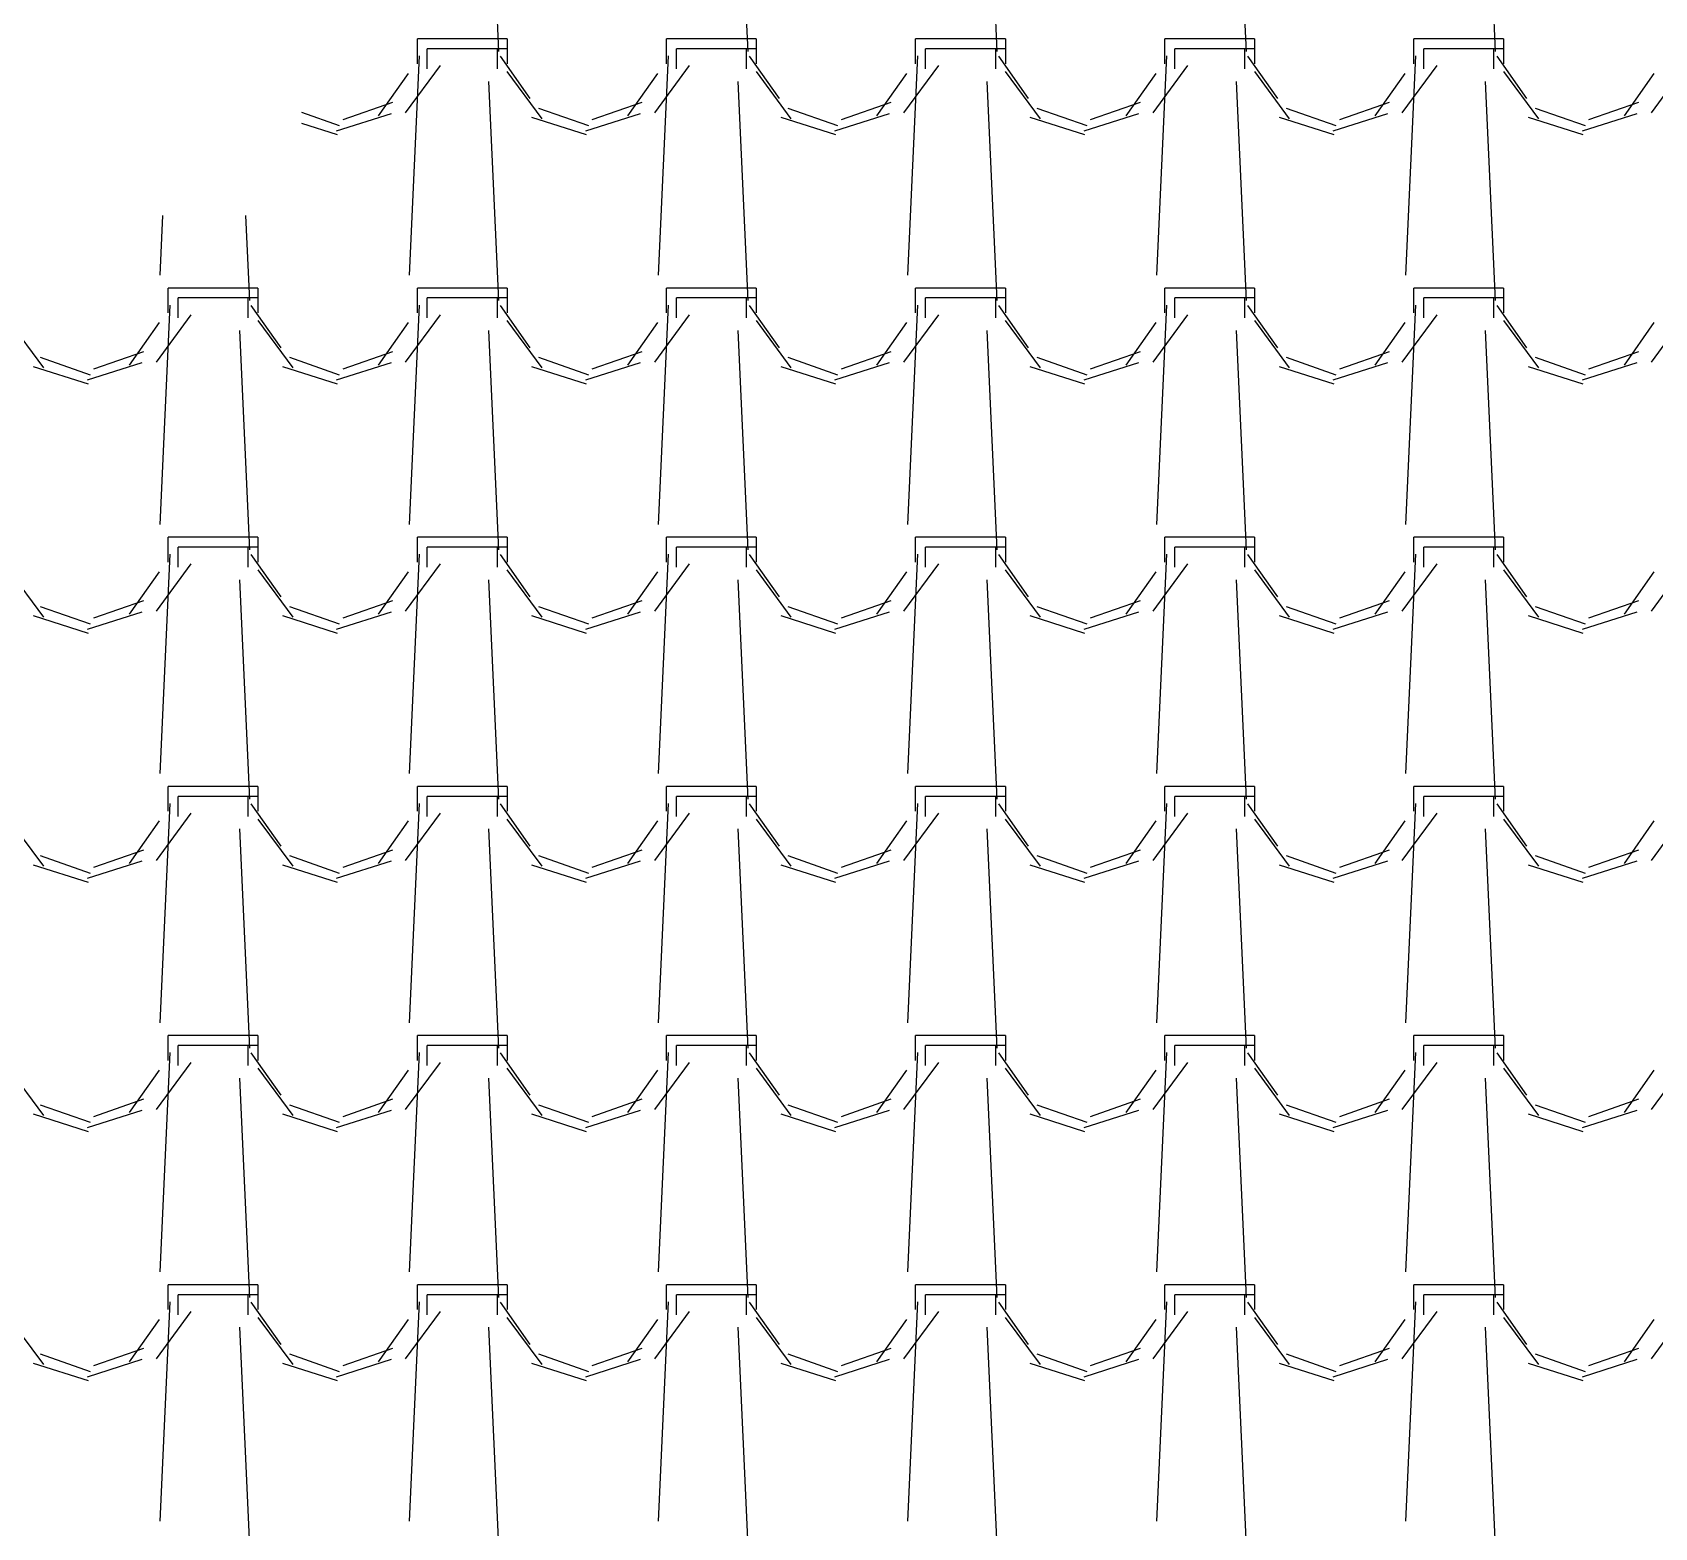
# Model space of a CAD drawing. Header units: millimetres. Extents: x 3923 to 4007, y 744 to 863.
# Drawn here: x 3933.809 to 3935.45, y 844.288 to 845.8 of the extents above; entities that cross this region are included whole.
import ezdxf

# ---------------------------------------------------------------- set-up
doc = ezdxf.new("R2010")
doc.units = ezdxf.units.MM
doc.layers.add('-HIDRO', color=8, linetype='Continuous')

msp = doc.modelspace()

# ---------------------------------------------------------------- linework, layer by layer
at = {"layer": '-HIDRO', "linetype": 'Continuous'}
for p, q in [((3934.2703, 846.0026), (3934.2804, 845.7808)), ((3934.5223, 846.0026), (3934.5324, 845.7808)), ((3934.7743, 846.0026), (3934.7844, 845.7808)), ((3935.0263, 846.0026), (3935.0364, 845.7808)), ((3935.2783, 846.0026), (3935.2884, 845.7808)), ((3934.2788, 845.7936), (3934.1982, 845.7936)), ((3934.1982, 845.7684), (3934.1982, 845.7936)), ((3934.2889, 845.7936), (3934.2788, 845.7936)), ((3934.2889, 845.7936), (3934.2889, 845.7684)), ((3934.5308, 845.7936), (3934.4502, 845.7936)), ((3934.4502, 845.7684), (3934.4502, 845.7936)), ((3934.5409, 845.7936), (3934.5308, 845.7936)), ((3934.5409, 845.7936), (3934.5409, 845.7684)), ((3934.7828, 845.7936), (3934.7022, 845.7936)), ((3934.7022, 845.7684), (3934.7022, 845.7936)), ((3934.7929, 845.7936), (3934.7828, 845.7936)), ((3934.7929, 845.7936), (3934.7929, 845.7684)), ((3935.0348, 845.7936), (3934.9542, 845.7936)), ((3934.9542, 845.7684), (3934.9542, 845.7936)), ((3935.0449, 845.7936), (3935.0348, 845.7936)), ((3935.0449, 845.7936), (3935.0449, 845.7684)), ((3935.2868, 845.7936), (3935.2062, 845.7936)), ((3935.2062, 845.7684), (3935.2062, 845.7936)), ((3935.2969, 845.7936), (3935.2868, 845.7936)), ((3935.2969, 845.7936), (3935.2969, 845.7684)), ((3934.1999, 845.7763), (3934.1898, 845.5545)), ((3934.2788, 845.7835), (3934.2082, 845.7835)), ((3934.2082, 845.7633), (3934.2082, 845.7835)), ((3934.2788, 845.7835), (3934.2788, 845.7633)), ((3934.2889, 845.7835), (3934.2788, 845.7835)), ((3934.2819, 845.776), (3934.3121, 845.7332)), ((3934.4519, 845.7763), (3934.4418, 845.5545)), ((3934.5308, 845.7835), (3934.4602, 845.7835)), ((3934.4602, 845.7633), (3934.4602, 845.7835)), ((3934.5308, 845.7835), (3934.5308, 845.7633)), ((3934.5409, 845.7835), (3934.5308, 845.7835)), ((3934.5339, 845.776), (3934.5641, 845.7332)), ((3934.7039, 845.7763), (3934.6938, 845.5545)), ((3934.7828, 845.7835), (3934.7122, 845.7835)), ((3934.7122, 845.7633), (3934.7122, 845.7835)), ((3934.7828, 845.7835), (3934.7828, 845.7633)), ((3934.7929, 845.7835), (3934.7828, 845.7835)), ((3934.7859, 845.776), (3934.8161, 845.7332)), ((3934.9559, 845.7763), (3934.9458, 845.5545)), ((3935.0348, 845.7835), (3934.9642, 845.7835)), ((3934.9642, 845.7633), (3934.9642, 845.7835)), ((3935.0348, 845.7835), (3935.0348, 845.7633)), ((3935.0449, 845.7835), (3935.0348, 845.7835)), ((3935.0379, 845.776), (3935.0681, 845.7332)), ((3935.2079, 845.7763), (3935.1978, 845.5545)), ((3935.2868, 845.7835), (3935.2162, 845.7835)), ((3935.2162, 845.7633), (3935.2162, 845.7835)), ((3935.2868, 845.7835), (3935.2868, 845.7633)), ((3935.2969, 845.7835), (3935.2868, 845.7835)), ((3935.2899, 845.776), (3935.3201, 845.7332)), ((3934.159, 845.7157), (3934.1893, 845.7586)), ((3934.1863, 845.7187), (3934.2216, 845.7665)), ((3934.2888, 845.7606), (3934.3241, 845.7128)), ((3934.411, 845.7157), (3934.4413, 845.7586)), ((3934.4383, 845.7187), (3934.4736, 845.7665)), ((3934.5408, 845.7606), (3934.5761, 845.7128)), ((3934.663, 845.7157), (3934.6933, 845.7586)), ((3934.6903, 845.7187), (3934.7256, 845.7665)), ((3934.7928, 845.7606), (3934.8281, 845.7128)), ((3934.915, 845.7157), (3934.9453, 845.7586)), ((3934.9423, 845.7187), (3934.9776, 845.7665)), ((3935.0448, 845.7606), (3935.0801, 845.7128)), ((3935.167, 845.7157), (3935.1973, 845.7586)), ((3935.1943, 845.7187), (3935.2296, 845.7665)), ((3935.2968, 845.7606), (3935.3321, 845.7128)), ((3935.419, 845.7157), (3935.4493, 845.7586)), ((3935.4463, 845.7187), (3935.4816, 845.7665)), ((3934.2703, 845.7506), (3934.2804, 845.5288)), ((3934.5223, 845.7506), (3934.5324, 845.5288)), ((3934.7743, 845.7506), (3934.7844, 845.5288)), ((3935.0263, 845.7506), (3935.0364, 845.5288)), ((3935.2783, 845.7506), (3935.2884, 845.5288)), ((3934.1231, 845.7119), (3934.1735, 845.7295)), ((3934.3208, 845.7236), (3934.3712, 845.7059)), ((3934.3751, 845.7119), (3934.4255, 845.7295)), ((3934.5728, 845.7236), (3934.6232, 845.7059)), ((3934.6271, 845.7119), (3934.6775, 845.7295)), ((3934.8248, 845.7236), (3934.8752, 845.7059)), ((3934.8791, 845.7119), (3934.9295, 845.7295)), ((3935.0768, 845.7236), (3935.1272, 845.7059)), ((3935.1311, 845.7119), (3935.1815, 845.7295)), ((3935.3288, 845.7236), (3935.3792, 845.7059)), ((3935.3831, 845.7119), (3935.4335, 845.7295)), ((3934.0809, 845.7082), (3934.1171, 845.6967)), ((3934.081, 845.7193), (3934.1192, 845.7059)), ((3934.1165, 845.7006), (3934.1719, 845.7182)), ((3934.3137, 845.7143), (3934.3691, 845.6967)), ((3934.3685, 845.7006), (3934.4239, 845.7182)), ((3934.5657, 845.7143), (3934.6211, 845.6967)), ((3934.6205, 845.7006), (3934.6759, 845.7182)), ((3934.8177, 845.7143), (3934.8731, 845.6967)), ((3934.8725, 845.7006), (3934.9279, 845.7182)), ((3935.0697, 845.7143), (3935.1251, 845.6967)), ((3935.1245, 845.7006), (3935.1799, 845.7182)), ((3935.3217, 845.7143), (3935.3771, 845.6967)), ((3935.3765, 845.7006), (3935.4319, 845.7182)), ((3933.9405, 845.6149), (3933.9378, 845.5545)), ((3934.0244, 845.6149), (3934.0284, 845.5288)), ((3934.0268, 845.5416), (3933.9462, 845.5416)), ((3933.9462, 845.5164), (3933.9462, 845.5416)), ((3934.0369, 845.5416), (3934.0268, 845.5416)), ((3934.0369, 845.5416), (3934.0369, 845.5164)), ((3934.2788, 845.5416), (3934.1982, 845.5416)), ((3934.1982, 845.5164), (3934.1982, 845.5416)), ((3934.2889, 845.5416), (3934.2788, 845.5416)), ((3934.2889, 845.5416), (3934.2889, 845.5164)), ((3934.5308, 845.5416), (3934.4502, 845.5416)), ((3934.4502, 845.5164), (3934.4502, 845.5416)), ((3934.5409, 845.5416), (3934.5308, 845.5416)), ((3934.5409, 845.5416), (3934.5409, 845.5164)), ((3934.7828, 845.5416), (3934.7022, 845.5416)), ((3934.7022, 845.5164), (3934.7022, 845.5416)), ((3934.7929, 845.5416), (3934.7828, 845.5416)), ((3934.7929, 845.5416), (3934.7929, 845.5164)), ((3935.0348, 845.5416), (3934.9542, 845.5416)), ((3934.9542, 845.5164), (3934.9542, 845.5416)), ((3935.0449, 845.5416), (3935.0348, 845.5416)), ((3935.0449, 845.5416), (3935.0449, 845.5164)), ((3935.2868, 845.5416), (3935.2062, 845.5416)), ((3935.2062, 845.5164), (3935.2062, 845.5416)), ((3935.2969, 845.5416), (3935.2868, 845.5416)), ((3935.2969, 845.5416), (3935.2969, 845.5164)), ((3933.9479, 845.5243), (3933.9378, 845.3025)), ((3934.0268, 845.5315), (3933.9562, 845.5315)), ((3933.9562, 845.5113), (3933.9562, 845.5315)), ((3934.0268, 845.5315), (3934.0268, 845.5113)), ((3934.0369, 845.5315), (3934.0268, 845.5315)), ((3934.0299, 845.524), (3934.0601, 845.4812)), ((3934.1999, 845.5243), (3934.1898, 845.3025)), ((3934.2788, 845.5315), (3934.2082, 845.5315)), ((3934.2082, 845.5113), (3934.2082, 845.5315)), ((3934.2788, 845.5315), (3934.2788, 845.5113)), ((3934.2889, 845.5315), (3934.2788, 845.5315)), ((3934.2819, 845.524), (3934.3121, 845.4812)), ((3934.4519, 845.5243), (3934.4418, 845.3025)), ((3934.5308, 845.5315), (3934.4602, 845.5315)), ((3934.4602, 845.5113), (3934.4602, 845.5315)), ((3934.5308, 845.5315), (3934.5308, 845.5113)), ((3934.5409, 845.5315), (3934.5308, 845.5315)), ((3934.5339, 845.524), (3934.5641, 845.4812)), ((3934.7039, 845.5243), (3934.6938, 845.3025)), ((3934.7828, 845.5315), (3934.7122, 845.5315)), ((3934.7122, 845.5113), (3934.7122, 845.5315)), ((3934.7828, 845.5315), (3934.7828, 845.5113)), ((3934.7929, 845.5315), (3934.7828, 845.5315)), ((3934.7859, 845.524), (3934.8161, 845.4812)), ((3934.9559, 845.5243), (3934.9458, 845.3025)), ((3935.0348, 845.5315), (3934.9642, 845.5315)), ((3934.9642, 845.5113), (3934.9642, 845.5315)), ((3935.0348, 845.5315), (3935.0348, 845.5113)), ((3935.0449, 845.5315), (3935.0348, 845.5315)), ((3935.0379, 845.524), (3935.0681, 845.4812)), ((3935.2079, 845.5243), (3935.1978, 845.3025)), ((3935.2868, 845.5315), (3935.2162, 845.5315)), ((3935.2162, 845.5113), (3935.2162, 845.5315)), ((3935.2868, 845.5315), (3935.2868, 845.5113)), ((3935.2969, 845.5315), (3935.2868, 845.5315)), ((3935.2899, 845.524), (3935.3201, 845.4812)), ((3933.7848, 845.5086), (3933.8201, 845.4608)), ((3933.9343, 845.4667), (3933.9696, 845.5145)), ((3934.0368, 845.5086), (3934.0721, 845.4608)), ((3934.1863, 845.4667), (3934.2216, 845.5145)), ((3934.2888, 845.5086), (3934.3241, 845.4608)), ((3934.4383, 845.4667), (3934.4736, 845.5145)), ((3934.5408, 845.5086), (3934.5761, 845.4608)), ((3934.6903, 845.4667), (3934.7256, 845.5145)), ((3934.7928, 845.5086), (3934.8281, 845.4608)), ((3934.9423, 845.4667), (3934.9776, 845.5145)), ((3935.0448, 845.5086), (3935.0801, 845.4608)), ((3935.1943, 845.4667), (3935.2296, 845.5145)), ((3935.2968, 845.5086), (3935.3321, 845.4608)), ((3935.4463, 845.4667), (3935.4816, 845.5145)), ((3933.907, 845.4637), (3933.9373, 845.5066)), ((3934.0183, 845.4986), (3934.0284, 845.2768)), ((3934.159, 845.4637), (3934.1893, 845.5066)), ((3934.2703, 845.4986), (3934.2804, 845.2768)), ((3934.411, 845.4637), (3934.4413, 845.5066)), ((3934.5223, 845.4986), (3934.5324, 845.2768)), ((3934.663, 845.4637), (3934.6933, 845.5066)), ((3934.7743, 845.4986), (3934.7844, 845.2768)), ((3934.915, 845.4637), (3934.9453, 845.5066)), ((3935.0263, 845.4986), (3935.0364, 845.2768)), ((3935.167, 845.4637), (3935.1973, 845.5066)), ((3935.2783, 845.4986), (3935.2884, 845.2768)), ((3935.419, 845.4637), (3935.4493, 845.5066)), ((3933.8711, 845.4599), (3933.9215, 845.4775)), ((3934.1231, 845.4599), (3934.1735, 845.4775)), ((3934.3751, 845.4599), (3934.4255, 845.4775)), ((3934.6271, 845.4599), (3934.6775, 845.4775)), ((3934.8791, 845.4599), (3934.9295, 845.4775)), ((3935.1311, 845.4599), (3935.1815, 845.4775)), ((3935.3831, 845.4599), (3935.4335, 845.4775)), ((3933.8097, 845.4623), (3933.8651, 845.4447)), ((3933.8168, 845.4716), (3933.8672, 845.4539)), ((3933.8645, 845.4486), (3933.9199, 845.4662)), ((3934.0617, 845.4623), (3934.1171, 845.4447)), ((3934.0688, 845.4716), (3934.1192, 845.4539)), ((3934.1165, 845.4486), (3934.1719, 845.4662)), ((3934.3137, 845.4623), (3934.3691, 845.4447)), ((3934.3208, 845.4716), (3934.3712, 845.4539)), ((3934.3685, 845.4486), (3934.4239, 845.4662)), ((3934.5657, 845.4623), (3934.6211, 845.4447)), ((3934.5728, 845.4716), (3934.6232, 845.4539)), ((3934.6205, 845.4486), (3934.6759, 845.4662)), ((3934.8177, 845.4623), (3934.8731, 845.4447)), ((3934.8248, 845.4716), (3934.8752, 845.4539)), ((3934.8725, 845.4486), (3934.9279, 845.4662)), ((3935.0697, 845.4623), (3935.1251, 845.4447)), ((3935.0768, 845.4716), (3935.1272, 845.4539)), ((3935.1245, 845.4486), (3935.1799, 845.4662)), ((3935.3217, 845.4623), (3935.3771, 845.4447)), ((3935.3288, 845.4716), (3935.3792, 845.4539)), ((3935.3765, 845.4486), (3935.4319, 845.4662)), ((3934.0268, 845.2896), (3933.9462, 845.2896)), ((3933.9462, 845.2644), (3933.9462, 845.2896)), ((3934.0268, 845.2795), (3933.9562, 845.2795)), ((3933.9562, 845.2593), (3933.9562, 845.2795)), ((3934.0369, 845.2896), (3934.0268, 845.2896)), ((3934.0268, 845.2795), (3934.0268, 845.2593)), ((3934.0369, 845.2795), (3934.0268, 845.2795)), ((3934.0369, 845.2896), (3934.0369, 845.2644)), ((3934.2788, 845.2896), (3934.1982, 845.2896)), ((3934.1982, 845.2644), (3934.1982, 845.2896)), ((3934.2788, 845.2795), (3934.2082, 845.2795)), ((3934.2082, 845.2593), (3934.2082, 845.2795)), ((3934.2889, 845.2896), (3934.2788, 845.2896)), ((3934.2788, 845.2795), (3934.2788, 845.2593)), ((3934.2889, 845.2795), (3934.2788, 845.2795)), ((3934.2889, 845.2896), (3934.2889, 845.2644)), ((3934.5308, 845.2896), (3934.4502, 845.2896)), ((3934.4502, 845.2644), (3934.4502, 845.2896)), ((3934.5308, 845.2795), (3934.4602, 845.2795)), ((3934.4602, 845.2593), (3934.4602, 845.2795)), ((3934.5409, 845.2896), (3934.5308, 845.2896)), ((3934.5308, 845.2795), (3934.5308, 845.2593)), ((3934.5409, 845.2795), (3934.5308, 845.2795)), ((3934.5409, 845.2896), (3934.5409, 845.2644)), ((3934.7828, 845.2896), (3934.7022, 845.2896)), ((3934.7022, 845.2644), (3934.7022, 845.2896)), ((3934.7828, 845.2795), (3934.7122, 845.2795)), ((3934.7122, 845.2593), (3934.7122, 845.2795)), ((3934.7929, 845.2896), (3934.7828, 845.2896)), ((3934.7828, 845.2795), (3934.7828, 845.2593)), ((3934.7929, 845.2795), (3934.7828, 845.2795)), ((3934.7929, 845.2896), (3934.7929, 845.2644)), ((3935.0348, 845.2896), (3934.9542, 845.2896)), ((3934.9542, 845.2644), (3934.9542, 845.2896)), ((3935.0348, 845.2795), (3934.9642, 845.2795)), ((3934.9642, 845.2593), (3934.9642, 845.2795)), ((3935.0449, 845.2896), (3935.0348, 845.2896)), ((3935.0348, 845.2795), (3935.0348, 845.2593)), ((3935.0449, 845.2795), (3935.0348, 845.2795)), ((3935.0449, 845.2896), (3935.0449, 845.2644)), ((3935.2868, 845.2896), (3935.2062, 845.2896)), ((3935.2062, 845.2644), (3935.2062, 845.2896)), ((3935.2868, 845.2795), (3935.2162, 845.2795)), ((3935.2162, 845.2593), (3935.2162, 845.2795)), ((3935.2969, 845.2896), (3935.2868, 845.2896)), ((3935.2868, 845.2795), (3935.2868, 845.2593)), ((3935.2969, 845.2795), (3935.2868, 845.2795)), ((3935.2969, 845.2896), (3935.2969, 845.2644)), ((3933.9343, 845.2147), (3933.9696, 845.2625)), ((3933.9479, 845.2723), (3933.9378, 845.0505)), ((3934.0299, 845.272), (3934.0601, 845.2292)), ((3934.1863, 845.2147), (3934.2216, 845.2625)), ((3934.1999, 845.2723), (3934.1898, 845.0505)), ((3934.2819, 845.272), (3934.3121, 845.2292)), ((3934.4383, 845.2147), (3934.4736, 845.2625)), ((3934.4519, 845.2723), (3934.4418, 845.0505)), ((3934.5339, 845.272), (3934.5641, 845.2292)), ((3934.6903, 845.2147), (3934.7256, 845.2625)), ((3934.7039, 845.2723), (3934.6938, 845.0505)), ((3934.7859, 845.272), (3934.8161, 845.2292)), ((3934.9423, 845.2147), (3934.9776, 845.2625)), ((3934.9559, 845.2723), (3934.9458, 845.0505)), ((3935.0379, 845.272), (3935.0681, 845.2292)), ((3935.1943, 845.2147), (3935.2296, 845.2625)), ((3935.2079, 845.2723), (3935.1978, 845.0505)), ((3935.2899, 845.272), (3935.3201, 845.2292)), ((3935.4463, 845.2147), (3935.4816, 845.2625)), ((3933.7848, 845.2566), (3933.8201, 845.2088)), ((3933.907, 845.2117), (3933.9373, 845.2546)), ((3934.0183, 845.2466), (3934.0284, 845.0248)), ((3934.0368, 845.2566), (3934.0721, 845.2088)), ((3934.159, 845.2117), (3934.1893, 845.2546)), ((3934.2703, 845.2466), (3934.2804, 845.0248)), ((3934.2888, 845.2566), (3934.3241, 845.2088)), ((3934.411, 845.2117), (3934.4413, 845.2546)), ((3934.5223, 845.2466), (3934.5324, 845.0248)), ((3934.5408, 845.2566), (3934.5761, 845.2088)), ((3934.663, 845.2117), (3934.6933, 845.2546)), ((3934.7743, 845.2466), (3934.7844, 845.0248)), ((3934.7928, 845.2566), (3934.8281, 845.2088)), ((3934.915, 845.2117), (3934.9453, 845.2546)), ((3935.0263, 845.2466), (3935.0364, 845.0248)), ((3935.0448, 845.2566), (3935.0801, 845.2088)), ((3935.167, 845.2117), (3935.1973, 845.2546)), ((3935.2783, 845.2466), (3935.2884, 845.0248)), ((3935.2968, 845.2566), (3935.3321, 845.2088)), ((3935.419, 845.2117), (3935.4493, 845.2546)), ((3933.8168, 845.2196), (3933.8672, 845.2019)), ((3933.8645, 845.1966), (3933.9199, 845.2142)), ((3933.8711, 845.2079), (3933.9215, 845.2255)), ((3934.0688, 845.2196), (3934.1192, 845.2019)), ((3934.1165, 845.1966), (3934.1719, 845.2142)), ((3934.1231, 845.2079), (3934.1735, 845.2255)), ((3934.3208, 845.2196), (3934.3712, 845.2019)), ((3934.3685, 845.1966), (3934.4239, 845.2142)), ((3934.3751, 845.2079), (3934.4255, 845.2255)), ((3934.5728, 845.2196), (3934.6232, 845.2019)), ((3934.6205, 845.1966), (3934.6759, 845.2142)), ((3934.6271, 845.2079), (3934.6775, 845.2255)), ((3934.8248, 845.2196), (3934.8752, 845.2019)), ((3934.8725, 845.1966), (3934.9279, 845.2142)), ((3934.8791, 845.2079), (3934.9295, 845.2255)), ((3935.0768, 845.2196), (3935.1272, 845.2019)), ((3935.1245, 845.1966), (3935.1799, 845.2142)), ((3935.1311, 845.2079), (3935.1815, 845.2255)), ((3935.3288, 845.2196), (3935.3792, 845.2019)), ((3935.3765, 845.1966), (3935.4319, 845.2142)), ((3935.3831, 845.2079), (3935.4335, 845.2255)), ((3933.8097, 845.2103), (3933.8651, 845.1927)), ((3934.0617, 845.2103), (3934.1171, 845.1927)), ((3934.3137, 845.2103), (3934.3691, 845.1927)), ((3934.5657, 845.2103), (3934.6211, 845.1927)), ((3934.8177, 845.2103), (3934.8731, 845.1927)), ((3935.0697, 845.2103), (3935.1251, 845.1927)), ((3935.3217, 845.2103), (3935.3771, 845.1927)), ((3934.0268, 845.0376), (3933.9462, 845.0376)), ((3933.9462, 845.0124), (3933.9462, 845.0376)), ((3934.0369, 845.0376), (3934.0268, 845.0376)), ((3934.0369, 845.0376), (3934.0369, 845.0124)), ((3934.2788, 845.0376), (3934.1982, 845.0376)), ((3934.1982, 845.0124), (3934.1982, 845.0376)), ((3934.2889, 845.0376), (3934.2788, 845.0376)), ((3934.2889, 845.0376), (3934.2889, 845.0124)), ((3934.5308, 845.0376), (3934.4502, 845.0376)), ((3934.4502, 845.0124), (3934.4502, 845.0376)), ((3934.5409, 845.0376), (3934.5308, 845.0376)), ((3934.5409, 845.0376), (3934.5409, 845.0124)), ((3934.7828, 845.0376), (3934.7022, 845.0376)), ((3934.7022, 845.0124), (3934.7022, 845.0376)), ((3934.7929, 845.0376), (3934.7828, 845.0376)), ((3934.7929, 845.0376), (3934.7929, 845.0124)), ((3935.0348, 845.0376), (3934.9542, 845.0376)), ((3934.9542, 845.0124), (3934.9542, 845.0376)), ((3935.0449, 845.0376), (3935.0348, 845.0376)), ((3935.0449, 845.0376), (3935.0449, 845.0124)), ((3935.2868, 845.0376), (3935.2062, 845.0376)), ((3935.2062, 845.0124), (3935.2062, 845.0376)), ((3935.2969, 845.0376), (3935.2868, 845.0376)), ((3935.2969, 845.0376), (3935.2969, 845.0124)), ((3933.9479, 845.0203), (3933.9378, 844.7985)), ((3934.0268, 845.0275), (3933.9562, 845.0275)), ((3933.9562, 845.0073), (3933.9562, 845.0275)), ((3934.0268, 845.0275), (3934.0268, 845.0073)), ((3934.0369, 845.0275), (3934.0268, 845.0275)), ((3934.0299, 845.02), (3934.0601, 844.9772)), ((3934.1999, 845.0203), (3934.1898, 844.7985)), ((3934.2788, 845.0275), (3934.2082, 845.0275)), ((3934.2082, 845.0073), (3934.2082, 845.0275)), ((3934.2788, 845.0275), (3934.2788, 845.0073)), ((3934.2889, 845.0275), (3934.2788, 845.0275)), ((3934.2819, 845.02), (3934.3121, 844.9772)), ((3934.4519, 845.0203), (3934.4418, 844.7985)), ((3934.5308, 845.0275), (3934.4602, 845.0275)), ((3934.4602, 845.0073), (3934.4602, 845.0275)), ((3934.5308, 845.0275), (3934.5308, 845.0073)), ((3934.5409, 845.0275), (3934.5308, 845.0275)), ((3934.5339, 845.02), (3934.5641, 844.9772)), ((3934.7039, 845.0203), (3934.6938, 844.7985)), ((3934.7828, 845.0275), (3934.7122, 845.0275)), ((3934.7122, 845.0073), (3934.7122, 845.0275)), ((3934.7828, 845.0275), (3934.7828, 845.0073)), ((3934.7929, 845.0275), (3934.7828, 845.0275)), ((3934.7859, 845.02), (3934.8161, 844.9772)), ((3934.9559, 845.0203), (3934.9458, 844.7985)), ((3935.0348, 845.0275), (3934.9642, 845.0275)), ((3934.9642, 845.0073), (3934.9642, 845.0275)), ((3935.0348, 845.0275), (3935.0348, 845.0073)), ((3935.0449, 845.0275), (3935.0348, 845.0275)), ((3935.0379, 845.02), (3935.0681, 844.9772)), ((3935.2079, 845.0203), (3935.1978, 844.7985)), ((3935.2868, 845.0275), (3935.2162, 845.0275)), ((3935.2162, 845.0073), (3935.2162, 845.0275)), ((3935.2868, 845.0275), (3935.2868, 845.0073)), ((3935.2969, 845.0275), (3935.2868, 845.0275)), ((3935.2899, 845.02), (3935.3201, 844.9772)), ((3933.7848, 845.0046), (3933.8201, 844.9568)), ((3933.907, 844.9597), (3933.9373, 845.0026)), ((3933.9343, 844.9627), (3933.9696, 845.0105)), ((3934.0368, 845.0046), (3934.0721, 844.9568)), ((3934.159, 844.9597), (3934.1893, 845.0026)), ((3934.1863, 844.9627), (3934.2216, 845.0105)), ((3934.2888, 845.0046), (3934.3241, 844.9568)), ((3934.411, 844.9597), (3934.4413, 845.0026)), ((3934.4383, 844.9627), (3934.4736, 845.0105)), ((3934.5408, 845.0046), (3934.5761, 844.9568)), ((3934.663, 844.9597), (3934.6933, 845.0026)), ((3934.6903, 844.9627), (3934.7256, 845.0105)), ((3934.7928, 845.0046), (3934.8281, 844.9568)), ((3934.915, 844.9597), (3934.9453, 845.0026)), ((3934.9423, 844.9627), (3934.9776, 845.0105)), ((3935.0448, 845.0046), (3935.0801, 844.9568)), ((3935.167, 844.9597), (3935.1973, 845.0026)), ((3935.1943, 844.9627), (3935.2296, 845.0105)), ((3935.2968, 845.0046), (3935.3321, 844.9568)), ((3935.4191, 844.9597), (3935.4493, 845.0026)), ((3935.4463, 844.9627), (3935.4816, 845.0105)), ((3934.0183, 844.9946), (3934.0284, 844.7728)), ((3934.2703, 844.9946), (3934.2804, 844.7728)), ((3934.5223, 844.9946), (3934.5324, 844.7728)), ((3934.7743, 844.9946), (3934.7844, 844.7728)), ((3935.0263, 844.9946), (3935.0364, 844.7728)), ((3935.2783, 844.9946), (3935.2884, 844.7728)), ((3933.8168, 844.9676), (3933.8672, 844.9499)), ((3933.8711, 844.9559), (3933.9215, 844.9735)), ((3934.0688, 844.9676), (3934.1192, 844.9499)), ((3934.1231, 844.9559), (3934.1735, 844.9735)), ((3934.3208, 844.9676), (3934.3712, 844.9499)), ((3934.3751, 844.9559), (3934.4255, 844.9735)), ((3934.5728, 844.9676), (3934.6232, 844.9499)), ((3934.6271, 844.9559), (3934.6775, 844.9735)), ((3934.8248, 844.9676), (3934.8752, 844.9499)), ((3934.8791, 844.9559), (3934.9295, 844.9735)), ((3935.0768, 844.9676), (3935.1272, 844.9499)), ((3935.1311, 844.9559), (3935.1815, 844.9735)), ((3935.3288, 844.9676), (3935.3792, 844.9499)), ((3935.3831, 844.9559), (3935.4335, 844.9735)), ((3933.8097, 844.9583), (3933.8651, 844.9407)), ((3933.8645, 844.9446), (3933.9199, 844.9622)), ((3934.0617, 844.9583), (3934.1171, 844.9407)), ((3934.1165, 844.9446), (3934.1719, 844.9622)), ((3934.3137, 844.9583), (3934.3691, 844.9407)), ((3934.3685, 844.9446), (3934.4239, 844.9622)), ((3934.5657, 844.9583), (3934.6211, 844.9407)), ((3934.6205, 844.9446), (3934.6759, 844.9622)), ((3934.8177, 844.9583), (3934.8731, 844.9407)), ((3934.8725, 844.9446), (3934.9279, 844.9622)), ((3935.0697, 844.9583), (3935.1251, 844.9407)), ((3935.1245, 844.9446), (3935.1799, 844.9622)), ((3935.3217, 844.9583), (3935.3771, 844.9407)), ((3935.3765, 844.9446), (3935.4319, 844.9622)), ((3934.0268, 844.7856), (3933.9462, 844.7856)), ((3933.9462, 844.7604), (3933.9462, 844.7856)), ((3934.0369, 844.7856), (3934.0268, 844.7856)), ((3934.0369, 844.7856), (3934.0369, 844.7604)), ((3934.2788, 844.7856), (3934.1982, 844.7856)), ((3934.1982, 844.7604), (3934.1982, 844.7856)), ((3934.2889, 844.7856), (3934.2788, 844.7856)), ((3934.2889, 844.7856), (3934.2889, 844.7604)), ((3934.5308, 844.7856), (3934.4502, 844.7856)), ((3934.4502, 844.7604), (3934.4502, 844.7856)), ((3934.5409, 844.7856), (3934.5308, 844.7856)), ((3934.5409, 844.7856), (3934.5409, 844.7604)), ((3934.7828, 844.7856), (3934.7022, 844.7856)), ((3934.7022, 844.7604), (3934.7022, 844.7856)), ((3934.7929, 844.7856), (3934.7828, 844.7856)), ((3934.7929, 844.7856), (3934.7929, 844.7604)), ((3935.0348, 844.7856), (3934.9542, 844.7856)), ((3934.9542, 844.7604), (3934.9542, 844.7856)), ((3935.0449, 844.7856), (3935.0348, 844.7856)), ((3935.0449, 844.7856), (3935.0449, 844.7604)), ((3935.2868, 844.7856), (3935.2062, 844.7856)), ((3935.2062, 844.7604), (3935.2062, 844.7856)), ((3935.2969, 844.7856), (3935.2868, 844.7856)), ((3935.2969, 844.7856), (3935.2969, 844.7604)), ((3934.0268, 844.7755), (3933.9562, 844.7755)), ((3933.9562, 844.7553), (3933.9562, 844.7755)), ((3934.0268, 844.7755), (3934.0268, 844.7553)), ((3934.0369, 844.7755), (3934.0268, 844.7755)), ((3934.2788, 844.7755), (3934.2082, 844.7755)), ((3934.2082, 844.7553), (3934.2082, 844.7755)), ((3934.2788, 844.7755), (3934.2788, 844.7553)), ((3934.2889, 844.7755), (3934.2788, 844.7755)), ((3934.5308, 844.7755), (3934.4602, 844.7755)), ((3934.4602, 844.7553), (3934.4602, 844.7755)), ((3934.5308, 844.7755), (3934.5308, 844.7553)), ((3934.5409, 844.7755), (3934.5308, 844.7755)), ((3934.7828, 844.7755), (3934.7122, 844.7755)), ((3934.7122, 844.7553), (3934.7122, 844.7755)), ((3934.7828, 844.7755), (3934.7828, 844.7553)), ((3934.7929, 844.7755), (3934.7828, 844.7755)), ((3935.0348, 844.7755), (3934.9642, 844.7755)), ((3934.9642, 844.7553), (3934.9642, 844.7755)), ((3935.0348, 844.7755), (3935.0348, 844.7553)), ((3935.0449, 844.7755), (3935.0348, 844.7755)), ((3935.2868, 844.7755), (3935.2162, 844.7755)), ((3935.2162, 844.7553), (3935.2162, 844.7755)), ((3935.2868, 844.7755), (3935.2868, 844.7553)), ((3935.2969, 844.7755), (3935.2868, 844.7755)), ((3933.7848, 844.7526), (3933.8201, 844.7048)), ((3933.9343, 844.7107), (3933.9696, 844.7585)), ((3933.9479, 844.7683), (3933.9378, 844.5465)), ((3934.0299, 844.768), (3934.0601, 844.7252)), ((3934.0368, 844.7526), (3934.0721, 844.7048)), ((3934.1863, 844.7107), (3934.2216, 844.7585)), ((3934.1999, 844.7683), (3934.1898, 844.5465)), ((3934.2819, 844.768), (3934.3121, 844.7252)), ((3934.2888, 844.7526), (3934.3241, 844.7048)), ((3934.4383, 844.7107), (3934.4736, 844.7585)), ((3934.4519, 844.7683), (3934.4418, 844.5465)), ((3934.5339, 844.768), (3934.5641, 844.7252)), ((3934.5408, 844.7526), (3934.5761, 844.7048)), ((3934.6903, 844.7107), (3934.7256, 844.7585)), ((3934.7039, 844.7683), (3934.6938, 844.5465)), ((3934.7859, 844.768), (3934.8161, 844.7252)), ((3934.7928, 844.7526), (3934.8281, 844.7048)), ((3934.9423, 844.7107), (3934.9776, 844.7585)), ((3934.9559, 844.7683), (3934.9458, 844.5465)), ((3935.0379, 844.768), (3935.0681, 844.7252)), ((3935.0448, 844.7526), (3935.0801, 844.7048)), ((3935.1943, 844.7107), (3935.2296, 844.7585)), ((3935.2079, 844.7683), (3935.1978, 844.5465)), ((3935.2899, 844.768), (3935.3201, 844.7252)), ((3935.2968, 844.7526), (3935.3321, 844.7048)), ((3935.4463, 844.7107), (3935.4816, 844.7585)), ((3933.907, 844.7077), (3933.9373, 844.7506)), ((3934.0183, 844.7426), (3934.0284, 844.5208)), ((3934.159, 844.7077), (3934.1893, 844.7506)), ((3934.2703, 844.7426), (3934.2804, 844.5208)), ((3934.411, 844.7077), (3934.4413, 844.7506)), ((3934.5223, 844.7426), (3934.5324, 844.5208)), ((3934.663, 844.7077), (3934.6933, 844.7506)), ((3934.7743, 844.7426), (3934.7844, 844.5208)), ((3934.915, 844.7077), (3934.9453, 844.7506)), ((3935.0263, 844.7426), (3935.0364, 844.5208)), ((3935.1671, 844.7077), (3935.1973, 844.7506)), ((3935.2783, 844.7426), (3935.2884, 844.5208)), ((3935.4191, 844.7077), (3935.4493, 844.7506)), ((3933.8711, 844.7039), (3933.9215, 844.7215)), ((3934.1231, 844.7039), (3934.1735, 844.7215)), ((3934.3751, 844.7039), (3934.4255, 844.7215)), ((3934.6271, 844.7039), (3934.6775, 844.7215)), ((3934.8791, 844.7039), (3934.9295, 844.7215)), ((3935.1311, 844.7039), (3935.1815, 844.7215)), ((3935.3831, 844.7039), (3935.4335, 844.7215)), ((3933.8097, 844.7063), (3933.8651, 844.6887)), ((3933.8168, 844.7156), (3933.8672, 844.6979)), ((3933.8645, 844.6926), (3933.9199, 844.7102)), ((3934.0617, 844.7063), (3934.1171, 844.6887)), ((3934.0688, 844.7156), (3934.1192, 844.6979)), ((3934.1165, 844.6926), (3934.1719, 844.7102)), ((3934.3137, 844.7063), (3934.3691, 844.6887)), ((3934.3208, 844.7156), (3934.3712, 844.6979)), ((3934.3685, 844.6926), (3934.4239, 844.7102)), ((3934.5657, 844.7063), (3934.6211, 844.6887)), ((3934.5728, 844.7156), (3934.6232, 844.6979)), ((3934.6205, 844.6926), (3934.6759, 844.7102)), ((3934.8177, 844.7063), (3934.8731, 844.6887)), ((3934.8248, 844.7156), (3934.8752, 844.6979)), ((3934.8725, 844.6926), (3934.9279, 844.7102)), ((3935.0697, 844.7063), (3935.1251, 844.6887)), ((3935.0768, 844.7156), (3935.1272, 844.6979)), ((3935.1245, 844.6926), (3935.1799, 844.7102)), ((3935.3217, 844.7063), (3935.3771, 844.6887)), ((3935.3288, 844.7156), (3935.3792, 844.6979)), ((3935.3765, 844.6926), (3935.4319, 844.7102)), ((3934.0268, 844.5336), (3933.9462, 844.5336)), ((3933.9462, 844.5084), (3933.9462, 844.5336)), ((3934.0268, 844.5235), (3933.9562, 844.5235)), ((3933.9562, 844.5033), (3933.9562, 844.5235)), ((3934.0369, 844.5336), (3934.0268, 844.5336)), ((3934.0268, 844.5235), (3934.0268, 844.5033)), ((3934.0369, 844.5235), (3934.0268, 844.5235)), ((3934.0369, 844.5336), (3934.0369, 844.5084)), ((3934.2788, 844.5336), (3934.1982, 844.5336)), ((3934.1982, 844.5084), (3934.1982, 844.5336)), ((3934.2788, 844.5235), (3934.2082, 844.5235)), ((3934.2082, 844.5033), (3934.2082, 844.5235)), ((3934.2889, 844.5336), (3934.2788, 844.5336)), ((3934.2788, 844.5235), (3934.2788, 844.5033)), ((3934.2889, 844.5235), (3934.2788, 844.5235)), ((3934.2889, 844.5336), (3934.2889, 844.5084)), ((3934.5308, 844.5336), (3934.4502, 844.5336)), ((3934.4502, 844.5084), (3934.4502, 844.5336)), ((3934.5308, 844.5235), (3934.4602, 844.5235)), ((3934.4602, 844.5033), (3934.4602, 844.5235)), ((3934.5409, 844.5336), (3934.5308, 844.5336)), ((3934.5308, 844.5235), (3934.5308, 844.5033)), ((3934.5409, 844.5235), (3934.5308, 844.5235)), ((3934.5409, 844.5336), (3934.5409, 844.5084)), ((3934.7828, 844.5336), (3934.7022, 844.5336)), ((3934.7022, 844.5084), (3934.7022, 844.5336)), ((3934.7828, 844.5235), (3934.7122, 844.5235)), ((3934.7122, 844.5033), (3934.7122, 844.5235)), ((3934.7929, 844.5336), (3934.7828, 844.5336)), ((3934.7828, 844.5235), (3934.7828, 844.5033)), ((3934.7929, 844.5235), (3934.7828, 844.5235)), ((3934.7929, 844.5336), (3934.7929, 844.5084)), ((3935.0348, 844.5336), (3934.9542, 844.5336)), ((3934.9542, 844.5084), (3934.9542, 844.5336)), ((3935.0348, 844.5235), (3934.9642, 844.5235)), ((3934.9642, 844.5033), (3934.9642, 844.5235)), ((3935.0449, 844.5336), (3935.0348, 844.5336)), ((3935.0348, 844.5235), (3935.0348, 844.5033)), ((3935.0449, 844.5235), (3935.0348, 844.5235)), ((3935.0449, 844.5336), (3935.0449, 844.5084)), ((3935.2868, 844.5336), (3935.2062, 844.5336)), ((3935.2062, 844.5084), (3935.2062, 844.5336)), ((3935.2868, 844.5235), (3935.2162, 844.5235)), ((3935.2162, 844.5033), (3935.2162, 844.5235)), ((3935.2969, 844.5336), (3935.2868, 844.5336)), ((3935.2868, 844.5235), (3935.2868, 844.5033)), ((3935.2969, 844.5235), (3935.2868, 844.5235)), ((3935.2969, 844.5336), (3935.2969, 844.5084)), ((3933.9343, 844.4587), (3933.9696, 844.5065)), ((3933.9479, 844.5163), (3933.9378, 844.2945)), ((3934.0299, 844.516), (3934.0601, 844.4732)), ((3934.1863, 844.4587), (3934.2216, 844.5065)), ((3934.1999, 844.5163), (3934.1898, 844.2945)), ((3934.2819, 844.516), (3934.3121, 844.4732)), ((3934.4383, 844.4587), (3934.4736, 844.5065)), ((3934.4519, 844.5163), (3934.4418, 844.2945)), ((3934.5339, 844.516), (3934.5641, 844.4732)), ((3934.6903, 844.4587), (3934.7256, 844.5065)), ((3934.7039, 844.5163), (3934.6938, 844.2945)), ((3934.7859, 844.516), (3934.8161, 844.4732)), ((3934.9423, 844.4587), (3934.9776, 844.5065)), ((3934.9559, 844.5163), (3934.9458, 844.2945)), ((3935.0379, 844.516), (3935.0681, 844.4732)), ((3935.1943, 844.4587), (3935.2296, 844.5065)), ((3935.2079, 844.5163), (3935.1978, 844.2945)), ((3935.2899, 844.516), (3935.3201, 844.4732)), ((3935.4463, 844.4587), (3935.4816, 844.5065)), ((3933.7848, 844.5006), (3933.8201, 844.4528)), ((3933.907, 844.4557), (3933.9373, 844.4986)), ((3934.0183, 844.4906), (3934.0284, 844.2688)), ((3934.0368, 844.5006), (3934.0721, 844.4528)), ((3934.159, 844.4557), (3934.1893, 844.4986)), ((3934.2703, 844.4906), (3934.2804, 844.2688)), ((3934.2888, 844.5006), (3934.3241, 844.4528)), ((3934.411, 844.4557), (3934.4413, 844.4986)), ((3934.5223, 844.4906), (3934.5324, 844.2688)), ((3934.5408, 844.5006), (3934.5761, 844.4528)), ((3934.663, 844.4557), (3934.6933, 844.4986)), ((3934.7743, 844.4906), (3934.7844, 844.2688)), ((3934.7928, 844.5006), (3934.8281, 844.4528)), ((3934.915, 844.4557), (3934.9453, 844.4986)), ((3935.0263, 844.4906), (3935.0364, 844.2688)), ((3935.0448, 844.5006), (3935.0801, 844.4528)), ((3935.1671, 844.4557), (3935.1973, 844.4986)), ((3935.2783, 844.4906), (3935.2884, 844.2688)), ((3935.2968, 844.5006), (3935.3321, 844.4528)), ((3935.4191, 844.4557), (3935.4493, 844.4986)), ((3933.8168, 844.4636), (3933.8672, 844.4459)), ((3933.8645, 844.4406), (3933.9199, 844.4582)), ((3933.8711, 844.4519), (3933.9215, 844.4695)), ((3934.0688, 844.4636), (3934.1192, 844.4459)), ((3934.1165, 844.4406), (3934.1719, 844.4582)), ((3934.1231, 844.4519), (3934.1735, 844.4695)), ((3934.3208, 844.4636), (3934.3712, 844.4459)), ((3934.3685, 844.4406), (3934.4239, 844.4582)), ((3934.3751, 844.4519), (3934.4255, 844.4695)), ((3934.5728, 844.4636), (3934.6232, 844.4459)), ((3934.6205, 844.4406), (3934.6759, 844.4582)), ((3934.6271, 844.4519), (3934.6775, 844.4695)), ((3934.8248, 844.4636), (3934.8752, 844.4459)), ((3934.8725, 844.4406), (3934.9279, 844.4582)), ((3934.8791, 844.4519), (3934.9295, 844.4695)), ((3935.0768, 844.4636), (3935.1272, 844.4459)), ((3935.1245, 844.4406), (3935.1799, 844.4582)), ((3935.1311, 844.4519), (3935.1815, 844.4695)), ((3935.3288, 844.4636), (3935.3792, 844.4459)), ((3935.3765, 844.4406), (3935.4319, 844.4582)), ((3935.3831, 844.4519), (3935.4335, 844.4695)), ((3933.8097, 844.4543), (3933.8651, 844.4367)), ((3934.0617, 844.4543), (3934.1171, 844.4367)), ((3934.3137, 844.4543), (3934.3691, 844.4367)), ((3934.5657, 844.4543), (3934.6211, 844.4367)), ((3934.8177, 844.4543), (3934.8731, 844.4367)), ((3935.0697, 844.4543), (3935.1251, 844.4367)), ((3935.3217, 844.4543), (3935.3771, 844.4367))]:
    msp.add_line(p, q, dxfattribs=at)

doc.saveas('drawing.dxf')
